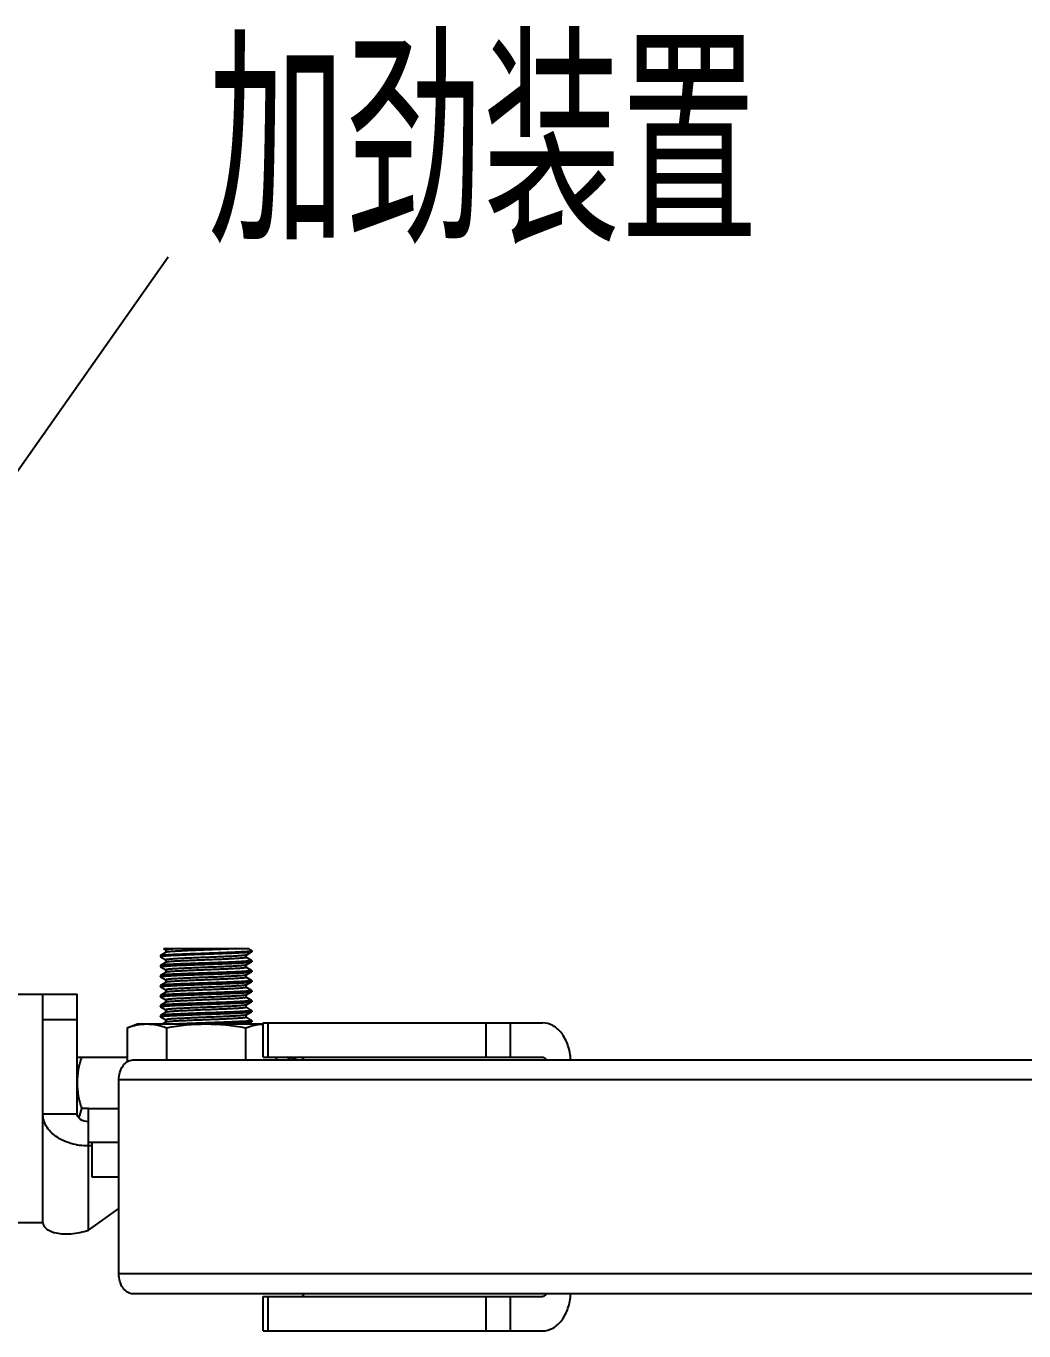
# Model space of a CAD drawing. Extents: x 1031190 to 1725648, y 733081 to 1571294.
# Drawn here: x 1165535 to 1167566, y 1251421 to 1254078 of the extents above; entities that cross this region are included whole.
import ezdxf

# ---------------------------------------------------------------- set-up
doc = ezdxf.new("R2010")
doc.units = 0
doc.header["$LTSCALE"] = 1000
doc.header["$MEASUREMENT"] = 0
doc.layers.add('W_DIM', color=4, linetype='Continuous')
doc.styles.get("Standard").update_dxf_attribs({"font": 'gbenor.shx', "bigfont": 'gbcbig.shx'})
doc.styles.add('wwp100', font='txt.shx', dxfattribs={"width": 0.7, "height": 400, "bigfont": 'hztxt.shx'})
doc.dimstyles.get("Standard").update_dxf_attribs({"dimtxt": 0.18, "dimasz": 0.18, "dimexe": 0.18, "dimexo": 0.0625, "dimgap": 0.09, "dimtad": 0, "dimtih": 1, "dimtoh": 1, "dimdec": 4, "dimzin": 0, "dimdsep": 46, "dimtxsty": 'Standard', "dimcen": 0.09, "dimadec": 0, "dimazin": 0, "dimtfac": 1, "dimtdec": 4, "dimtofl": 0, "dimtmove": 0, "dimatfit": 3, "dimfxl": 0, "dimtolj": 1, "dimtzin": 0, "dimarcsym": 0})

msp = doc.modelspace()

# ---------------------------------------------------------------- linework, layer by layer
at = {"linetype": 'Continuous'}
for p, q in [((1165814.3, 1252199.6), (1165819, 1252196.9)), ((1165814.3, 1252199.6), (1165987.3, 1252199.6)), ((1165819.1, 1252197), (1165819.1, 1252192)), ((1165993.7, 1252195.9), (1165987.3, 1252199.6)), ((1165993.9, 1252195.7), (1165993.7, 1252195.9)), ((1165993.9, 1252195.7), (1165993.9, 1252193.2)), ((1165808, 1252185.6), (1165808.2, 1252185.8)), ((1165808, 1252185.6), (1165808, 1252183)), ((1165808, 1252185.6), (1165808, 1252183)), ((1165808, 1252183.1), (1165808, 1252183)), ((1165808.2, 1252182.8), (1165808, 1252183)), ((1165819.1, 1252192), (1165808.2, 1252185.8)), ((1165808.2, 1252182.8), (1165819, 1252176.6)), ((1165819.1, 1252171.7), (1165808.2, 1252165.4)), ((1165819.3, 1252192.1), (1165819.1, 1252192)), ((1165819.1, 1252176.7), (1165819.1, 1252171.7)), ((1165819.3, 1252171.8), (1165819.1, 1252171.7)), ((1165819.6, 1252172), (1165819.3, 1252171.8)), ((1165982.7, 1252186.6), (1165982.8, 1252186.7)), ((1165982.8, 1252186.7), (1165993.7, 1252193)), ((1165982.8, 1252181.7), (1165982.8, 1252186.7)), ((1165982.8, 1252166.4), (1165993.7, 1252172.7)), ((1165993.7, 1252175.6), (1165982.9, 1252181.8)), ((1165993.9, 1252193.2), (1165993.7, 1252193)), ((1165993.7, 1252175.6), (1165993.9, 1252175.4)), ((1165993.7, 1252172.7), (1165993.9, 1252172.9)), ((1165993.9, 1252175.4), (1165993.9, 1252172.9)), ((1165993.9, 1252175.4), (1165993.9, 1252172.9)), ((1165808.2, 1252165.4), (1165808, 1252165.2)), ((1165808, 1252165.2), (1165808, 1252162.7)), ((1165808, 1252165.2), (1165808, 1252162.7)), ((1165808.2, 1252162.5), (1165808, 1252162.7)), ((1165808, 1252162.7), (1165808, 1252162.7)), ((1165808.2, 1252145.1), (1165808, 1252144.9)), ((1165808, 1252144.9), (1165808, 1252142.4)), ((1165808, 1252144.9), (1165808, 1252142.4)), ((1165808.2, 1252142.2), (1165808, 1252142.4)), ((1165808, 1252142.4), (1165808, 1252142.4)), ((1165808.2, 1252162.5), (1165819, 1252156.3)), ((1165819.1, 1252151.4), (1165808.2, 1252145.1)), ((1165808.2, 1252142.2), (1165819, 1252135.9)), ((1165819.1, 1252156.3), (1165819.1, 1252151.4)), ((1165819.3, 1252151.5), (1165819.1, 1252151.4)), ((1165982.7, 1252166.3), (1165982.8, 1252166.4)), ((1165982.7, 1252145.9), (1165982.8, 1252146.1)), ((1165982.8, 1252161.4), (1165982.8, 1252166.4)), ((1165982.8, 1252146.1), (1165993.7, 1252152.3)), ((1165982.8, 1252141.1), (1165982.8, 1252146.1)), ((1165993.7, 1252155.3), (1165982.9, 1252161.5)), ((1165993.7, 1252134.9), (1165982.9, 1252141.2)), ((1165993.7, 1252155.3), (1165993.9, 1252155.1)), ((1165993.7, 1252152.3), (1165993.9, 1252152.5)), ((1165993.9, 1252155.1), (1165993.9, 1252152.5)), ((1165993.9, 1252155.1), (1165993.9, 1252152.5)), ((1165808.2, 1252124.8), (1165808, 1252124.6)), ((1165808, 1252124.6), (1165808, 1252122)), ((1165808, 1252124.6), (1165808, 1252122)), ((1165808, 1252122), (1165808, 1252122.1)), ((1165808.2, 1252121.9), (1165808, 1252122)), ((1165819.1, 1252131), (1165808.2, 1252124.8)), ((1165808.2, 1252121.9), (1165819, 1252115.6)), ((1165819.1, 1252136), (1165819.1, 1252131)), ((1165819.3, 1252131.1), (1165819.1, 1252131)), ((1165819.1, 1252115.7), (1165819.1, 1252110.7)), ((1165982.7, 1252125.6), (1165982.8, 1252125.7)), ((1165982.8, 1252125.7), (1165993.7, 1252132)), ((1165982.8, 1252120.8), (1165982.8, 1252125.7)), ((1165993.7, 1252114.6), (1165982.9, 1252120.8)), ((1165993.7, 1252134.9), (1165993.9, 1252134.7)), ((1165993.7, 1252132), (1165993.9, 1252132.2)), ((1165993.7, 1252114.6), (1165993.9, 1252114.4)), ((1165993.9, 1252134.7), (1165993.9, 1252132.2)), ((1165993.9, 1252134.7), (1165993.9, 1252132.2)), ((1164987.7, 1252106.7), (1165638.2, 1252106.7)), ((1165568.5, 1251642), (1165568.5, 1252106.7)), ((1165638.2, 1251863.6), (1165638.2, 1252106.7)), ((1165808.2, 1252104.5), (1165808, 1252104.3)), ((1165808, 1252104.3), (1165808, 1252101.7)), ((1165808, 1252104.3), (1165808, 1252101.7)), ((1165808, 1252101.7), (1165808, 1252101.8)), ((1165808.2, 1252101.5), (1165808, 1252101.7)), ((1165819.1, 1252110.7), (1165808.2, 1252104.5)), ((1165808.2, 1252101.5), (1165819, 1252095.3)), ((1165819.1, 1252090.4), (1165808.2, 1252084.1)), ((1165819.3, 1252110.8), (1165819.1, 1252110.7)), ((1165819.1, 1252095.4), (1165819.1, 1252090.4)), ((1165819.3, 1252090.5), (1165819.1, 1252090.4)), ((1165982.7, 1252105.3), (1165982.8, 1252105.4)), ((1165982.8, 1252105.4), (1165993.7, 1252111.7)), ((1165982.8, 1252100.4), (1165982.8, 1252105.4)), ((1165982.8, 1252085.1), (1165993.7, 1252091.4)), ((1165993.7, 1252094.3), (1165982.9, 1252100.5)), ((1165993.7, 1252111.7), (1165993.9, 1252111.9)), ((1165993.7, 1252094.3), (1165993.9, 1252094.1)), ((1165993.7, 1252091.4), (1165993.9, 1252091.6)), ((1165993.9, 1252114.4), (1165993.9, 1252111.9)), ((1165993.9, 1252114.4), (1165993.9, 1252111.9)), ((1165993.9, 1252094.1), (1165993.9, 1252091.6)), ((1165993.9, 1252094.1), (1165993.9, 1252091.6)), ((1165808.2, 1252084.1), (1165808, 1252083.9)), ((1165808, 1252083.9), (1165808, 1252081.4)), ((1165808, 1252083.9), (1165808, 1252081.4)), ((1165808.2, 1252081.2), (1165808, 1252081.4)), ((1165808, 1252081.4), (1165808, 1252081.4)), ((1165808.2, 1252063.8), (1165808, 1252063.6)), ((1165808, 1252063.6), (1165808, 1252061.1)), ((1165808, 1252063.6), (1165808, 1252061.1)), ((1165808.2, 1252081.2), (1165819, 1252074.9)), ((1165819.1, 1252070.1), (1165808.2, 1252063.8)), ((1165819.1, 1252075), (1165819.1, 1252070.1)), ((1165819.3, 1252070.2), (1165819.1, 1252070.1)), ((1165819.5, 1252070.3), (1165819.3, 1252070.2)), ((1165982.7, 1252085), (1165982.3, 1252084.8)), ((1165982.7, 1252085), (1165982.8, 1252085.1)), ((1165982.7, 1252064.6), (1165982.8, 1252064.7)), ((1165982.8, 1252080.1), (1165982.8, 1252085.1)), ((1165982.8, 1252064.7), (1165993.7, 1252071)), ((1165982.8, 1252059.8), (1165982.8, 1252064.7)), ((1165993.7, 1252074), (1165982.9, 1252080.2)), ((1165993.7, 1252074), (1165993.9, 1252073.8)), ((1165993.7, 1252071), (1165993.9, 1252071.2)), ((1165993.9, 1252073.8), (1165993.9, 1252071.2)), ((1165993.9, 1252073.8), (1165993.9, 1252071.2)), ((1165568.5, 1252055.6), (1165638.2, 1252055.6)), ((1165740, 1252038.4), (1165761.6, 1252046.3)), ((1165740, 1252038.4), (1165740, 1251969.3)), ((1165761.6, 1252046.3), (1166017.1, 1252046.3)), ((1165808.2, 1252060.9), (1165808, 1252061.1)), ((1165808, 1252061.1), (1165808, 1252061.1)), ((1165808.2, 1252060.9), (1165819, 1252054.6)), ((1165819.1, 1252049.7), (1165813.1, 1252046.3)), ((1165819.1, 1252054.7), (1165819.1, 1252049.7)), ((1165819.3, 1252049.8), (1165819.1, 1252049.7)), ((1165820.5, 1252038.4), (1165820.5, 1251973.1)), ((1165981.4, 1252038.4), (1165981.4, 1251973.1)), ((1165993.7, 1252053.6), (1165982.9, 1252059.9)), ((1165986.1, 1252046.3), (1165993.7, 1252050.7)), ((1165993.7, 1252053.6), (1165993.9, 1252053.4)), ((1165993.7, 1252050.7), (1165993.9, 1252050.9)), ((1165993.9, 1252053.4), (1165993.9, 1252050.9)), ((1165993.9, 1252053.4), (1165993.9, 1252050.9)), ((1166017.1, 1251978.9), (1166017.1, 1252048.6)), ((1166017.1, 1252048.6), (1166585.8, 1252048.6)), ((1166027.3, 1251978.9), (1166027.3, 1252048.6)), ((1166470.8, 1252048.6), (1166470.8, 1251978.9)), ((1166520.1, 1252048.6), (1166520.1, 1251978.9)), ((1165638.2, 1251978.9), (1165740, 1251978.9)), ((1165752.1, 1251973.1), (1169561.8, 1251973.1)), ((1166017.1, 1251978.9), (1166585.8, 1251978.9)), ((1166046.1, 1251978.9), (1166042, 1251973.1)), ((1166072.1, 1251978.9), (1166072.5, 1251978.4)), ((1165723.4, 1251537.5), (1165723.4, 1251932.5)), ((1169253.8, 1251932.5), (1165723.4, 1251932.5)), ((1165568.5, 1251863.6), (1165638.2, 1251863.6)), ((1165661.5, 1251874.4), (1165647.6, 1251874.4)), ((1165661.5, 1251626.8), (1165661.5, 1251874.4)), ((1165661.5, 1251874.4), (1165723.4, 1251874.4)), ((1165723.4, 1251804.7), (1165661.5, 1251804.7)), ((1165668.6, 1251797.9), (1165661.5, 1251797.9)), ((1165668.6, 1251804.7), (1165668.6, 1251735)), ((1165668.6, 1251735), (1165723.4, 1251735)), ((1165661.5, 1251626.8), (1165723.4, 1251670.6)), ((1163930.7, 1251642), (1165568.5, 1251642)), ((1169253.8, 1251537.5), (1165723.4, 1251537.5)), ((1169561.8, 1251496.9), (1165752.1, 1251496.9)), ((1166017.1, 1251421.4), (1166017.1, 1251491.1)), ((1166017.1, 1251491.1), (1166585.8, 1251491.1)), ((1166027.3, 1251421.4), (1166027.3, 1251491.1)), ((1166470.8, 1251491.1), (1166470.8, 1251421.4)), ((1166520.1, 1251491.1), (1166520.1, 1251421.4)), ((1166017.1, 1251421.4), (1166585.8, 1251421.4))]:
    msp.add_line(p, q, dxfattribs=at)
msp.add_lwpolyline([(1166085.3, 1251973.1), (1166076.2, 1251976.6), (1166071.3, 1251978.9)], dxfattribs=at)
msp.add_arc((1166076.7, 1251987.8), 24, 330.2296, 332.1247, dxfattribs=at)
for points, knots in [([(1165808.2, 1252185.8), (1165808.5, 1252185.9), (1165809.4, 1252186.1), (1165811.3, 1252186.4), (1165813.9, 1252186.7), (1165819, 1252187.2), (1165827.2, 1252187.7), (1165839.1, 1252188.3), (1165853.2, 1252188.9), (1165869.1, 1252189.5), (1165886.1, 1252190.1), (1165903.7, 1252190.7), (1165921.2, 1252191.4), (1165938, 1252192), (1165953.4, 1252192.6), (1165966.8, 1252193.2), (1165976.6, 1252193.7), (1165983.1, 1252194.1), (1165986.8, 1252194.5), (1165989.7, 1252194.7), (1165992, 1252195), (1165993.1, 1252195.3), (1165993.9, 1252195.6), (1165993.9, 1252195.7)], [0, 0, 0, 0, 0.005474, 0.015397, 0.029751, 0.04843, 0.098054, 0.162473, 0.239322, 0.325768, 0.418622, 0.514456, 0.609731, 0.70093, 0.784687, 0.857913, 0.91791, 0.942239, 0.962481, 0.978455, 0.990031, 0.997145, 1, 1, 1, 1]), ([(1165844.8, 1252199.6), (1165841.2, 1252199.4), (1165836, 1252199.1), (1165829.7, 1252198.7), (1165826, 1252198.3), (1165823.1, 1252198), (1165821, 1252197.7), (1165819.8, 1252197.5), (1165819.1, 1252197.2), (1165819.1, 1252197)], [0, 0, 0, 0, 0.42036, 0.591474, 0.734119, 0.846922, 0.928807, 0.97931, 1, 1, 1, 1]), ([(1165960.5, 1252199.6), (1165954.4, 1252199.3), (1165940.9, 1252198.6), (1165919.5, 1252197.7), (1165896.7, 1252196.8), (1165874.1, 1252195.9), (1165856.4, 1252195.2), (1165843.9, 1252194.5), (1165836.1, 1252194.1), (1165829.7, 1252193.6), (1165824.8, 1252193.2), (1165821.5, 1252192.7), (1165819.8, 1252192.4), (1165819.3, 1252192.1)], [0, 0, 0, 0, 0.131034, 0.286202, 0.452618, 0.616437, 0.764037, 0.82784, 0.883154, 0.928833, 0.963939, 0.987775, 1, 1, 1, 1]), ([(1165993.7, 1252193), (1165993.4, 1252192.8), (1165992.5, 1252192.6), (1165990.7, 1252192.3), (1165988, 1252192), (1165983, 1252191.6), (1165974.8, 1252191.1), (1165963, 1252190.5), (1165949, 1252189.9), (1165933.2, 1252189.3), (1165916.2, 1252188.6), (1165898.6, 1252188), (1165881.2, 1252187.4), (1165864.4, 1252186.8), (1165849, 1252186.2), (1165835.5, 1252185.6), (1165825.7, 1252185.1), (1165819.2, 1252184.6), (1165815.4, 1252184.3), (1165812.4, 1252184), (1165810.1, 1252183.8), (1165808.9, 1252183.5), (1165808.1, 1252183.3), (1165808, 1252183.1)], [0, 0, 0, 0, 0.005436, 0.015295, 0.02956, 0.048124, 0.097458, 0.161522, 0.237979, 0.324028, 0.416511, 0.512037, 0.607098, 0.698208, 0.782022, 0.855468, 0.915857, 0.940446, 0.960989, 0.977304, 0.989257, 0.996774, 1, 1, 1, 1]), ([(1165808, 1252162.7), (1165808.1, 1252162.9), (1165808.9, 1252163.1), (1165810.1, 1252163.4), (1165812.4, 1252163.7), (1165815.4, 1252164), (1165819.2, 1252164.3), (1165825.7, 1252164.8), (1165835.5, 1252165.3), (1165849, 1252165.9), (1165864.4, 1252166.5), (1165881.2, 1252167.1), (1165898.6, 1252167.7), (1165916.2, 1252168.3), (1165933.2, 1252168.9), (1165949, 1252169.5), (1165963, 1252170.1), (1165974.8, 1252170.7), (1165983, 1252171.3), (1165988, 1252171.7), (1165990.7, 1252172), (1165992.5, 1252172.3), (1165993.4, 1252172.5), (1165993.7, 1252172.7)], [0, 0, 0, 0, 0.003225, 0.010741, 0.022692, 0.039006, 0.059547, 0.084135, 0.144521, 0.217966, 0.301777, 0.392884, 0.487948, 0.583476, 0.67596, 0.762008, 0.838468, 0.902535, 0.95187, 0.970436, 0.984702, 0.994562, 1, 1, 1, 1]), ([(1165993.9, 1252175.4), (1165993.9, 1252175.2), (1165993.1, 1252175), (1165992, 1252174.7), (1165989.7, 1252174.4), (1165986.8, 1252174.1), (1165983.1, 1252173.8), (1165976.6, 1252173.4), (1165966.8, 1252172.9), (1165953.4, 1252172.2), (1165938, 1252171.6), (1165921.2, 1252171), (1165903.7, 1252170.4), (1165886.1, 1252169.8), (1165869.1, 1252169.2), (1165853.2, 1252168.6), (1165839.1, 1252168), (1165827.2, 1252167.4), (1165819, 1252166.9), (1165813.9, 1252166.4), (1165811.3, 1252166.1), (1165809.4, 1252165.8), (1165808.5, 1252165.6), (1165808.2, 1252165.4)], [0, 0, 0, 0, 0.002855, 0.009969, 0.021546, 0.03752, 0.057763, 0.082092, 0.142088, 0.215313, 0.299069, 0.390267, 0.485541, 0.581373, 0.674225, 0.760673, 0.837524, 0.901944, 0.951568, 0.970248, 0.984602, 0.994526, 1, 1, 1, 1]), ([(1165982.7, 1252186.6), (1165982.4, 1252186.4), (1165981.5, 1252186.2), (1165978.8, 1252185.7), (1165973.7, 1252185.3), (1165965.6, 1252184.7), (1165955.1, 1252184.1), (1165942.7, 1252183.5), (1165928.7, 1252182.9), (1165913.7, 1252182.2), (1165898.2, 1252181.6), (1165882.8, 1252181), (1165868.1, 1252180.4), (1165854.6, 1252179.8), (1165842.8, 1252179.2), (1165834.2, 1252178.7), (1165828.5, 1252178.2), (1165825.3, 1252177.9), (1165822.7, 1252177.6), (1165820.8, 1252177.3), (1165819.7, 1252177.1), (1165819.1, 1252176.8), (1165819.1, 1252176.7)], [0, 0, 0, 0, 0.005874, 0.016149, 0.049759, 0.099805, 0.164491, 0.241456, 0.327881, 0.420594, 0.516191, 0.611162, 0.702019, 0.785427, 0.858327, 0.918049, 0.942269, 0.962424, 0.97834, 0.989887, 0.997022, 1, 1, 1, 1]), ([(1165982.8, 1252181.7), (1165982.8, 1252181.6), (1165982.2, 1252181.3), (1165981.2, 1252181.1), (1165979.3, 1252180.8), (1165976.8, 1252180.5), (1165973.7, 1252180.2), (1165968.1, 1252179.8), (1165959.8, 1252179.2), (1165948.3, 1252178.6), (1165935.2, 1252178), (1165920.8, 1252177.4), (1165905.7, 1252176.8), (1165890.4, 1252176.2), (1165875.5, 1252175.6), (1165861.5, 1252175), (1165848.9, 1252174.5), (1165838.2, 1252173.9), (1165829.7, 1252173.3), (1165823.8, 1252172.7), (1165820.7, 1252172.3), (1165819.6, 1252172)], [0, 0, 0, 0, 0.002911, 0.009849, 0.021073, 0.036545, 0.056142, 0.079704, 0.137856, 0.208956, 0.290481, 0.379534, 0.472947, 0.567398, 0.659524, 0.746048, 0.823893, 0.890294, 0.942901, 0.979872, 1, 1, 1, 1]), ([(1165808, 1252142.4), (1165808.1, 1252142.6), (1165808.9, 1252142.8), (1165810.1, 1252143.1), (1165812.4, 1252143.4), (1165815.4, 1252143.7), (1165819.2, 1252144), (1165825.7, 1252144.4), (1165835.5, 1252145), (1165849, 1252145.6), (1165864.4, 1252146.2), (1165881.2, 1252146.8), (1165898.6, 1252147.4), (1165916.2, 1252148), (1165933.2, 1252148.6), (1165949, 1252149.2), (1165963, 1252149.8), (1165974.8, 1252150.4), (1165983, 1252150.9), (1165988, 1252151.4), (1165990.7, 1252151.7), (1165992.5, 1252152), (1165993.4, 1252152.2), (1165993.7, 1252152.3)], [0, 0, 0, 0, 0.003225, 0.010742, 0.022694, 0.039008, 0.059551, 0.084139, 0.144526, 0.217973, 0.301788, 0.392894, 0.487953, 0.583479, 0.675961, 0.762009, 0.838466, 0.902531, 0.951868, 0.970435, 0.984701, 0.994562, 1, 1, 1, 1]), ([(1165993.9, 1252155.1), (1165993.9, 1252154.9), (1165993.1, 1252154.6), (1165992, 1252154.4), (1165989.7, 1252154.1), (1165986.8, 1252153.8), (1165983.1, 1252153.5), (1165976.6, 1252153.1), (1165966.8, 1252152.5), (1165953.4, 1252151.9), (1165938, 1252151.3), (1165921.2, 1252150.7), (1165903.7, 1252150.1), (1165886.1, 1252149.5), (1165869.1, 1252148.9), (1165853.2, 1252148.3), (1165839.1, 1252147.7), (1165827.2, 1252147.1), (1165819, 1252146.5), (1165813.9, 1252146.1), (1165811.3, 1252145.8), (1165809.4, 1252145.5), (1165808.5, 1252145.3), (1165808.2, 1252145.1)], [0, 0, 0, 0, 0.002855, 0.009968, 0.021544, 0.037518, 0.05776, 0.082088, 0.142084, 0.21531, 0.299066, 0.390263, 0.485541, 0.581378, 0.674232, 0.760678, 0.837529, 0.901949, 0.951571, 0.970249, 0.984603, 0.994526, 1, 1, 1, 1]), ([(1165982.7, 1252166.3), (1165982.4, 1252166.1), (1165981.5, 1252165.9), (1165978.8, 1252165.4), (1165973.7, 1252164.9), (1165965.6, 1252164.3), (1165955.1, 1252163.7), (1165942.7, 1252163.1), (1165928.7, 1252162.5), (1165913.7, 1252161.9), (1165898.2, 1252161.3), (1165882.8, 1252160.7), (1165868.1, 1252160.1), (1165854.6, 1252159.5), (1165842.8, 1252158.9), (1165834.2, 1252158.4), (1165828.5, 1252157.9), (1165825.3, 1252157.6), (1165822.7, 1252157.3), (1165820.8, 1252157), (1165819.7, 1252156.8), (1165819.1, 1252156.5), (1165819.1, 1252156.3)], [0, 0, 0, 0, 0.005874, 0.016149, 0.049759, 0.099805, 0.164491, 0.241457, 0.327881, 0.420594, 0.516191, 0.611162, 0.702019, 0.785427, 0.858326, 0.918049, 0.942267, 0.962424, 0.978338, 0.989888, 0.99702, 1, 1, 1, 1]), ([(1165982.1, 1252145.7), (1165981, 1252145.4), (1165977.7, 1252145), (1165971.6, 1252144.4), (1165962.9, 1252143.8), (1165952.1, 1252143.3), (1165939.5, 1252142.7), (1165920.4, 1252141.8), (1165900.5, 1252141.1), (1165880.5, 1252140.3), (1165866.2, 1252139.7), (1165853.2, 1252139.1), (1165841.8, 1252138.5), (1165833.6, 1252138), (1165828.1, 1252137.6), (1165825, 1252137.3), (1165822.5, 1252137), (1165820.7, 1252136.7), (1165819.7, 1252136.4), (1165819.1, 1252136.2), (1165819.1, 1252136)], [0, 0, 0, 0, 0.02164, 0.059864, 0.113419, 0.180452, 0.258616, 0.345169, 0.53109, 0.623921, 0.712302, 0.793127, 0.863558, 0.921128, 0.944446, 0.963837, 0.979144, 0.990248, 0.997114, 1, 1, 1, 1]), ([(1165982.8, 1252161.4), (1165982.8, 1252161.3), (1165982.2, 1252161), (1165981.2, 1252160.7), (1165979.2, 1252160.4), (1165976.7, 1252160.1), (1165973.4, 1252159.8), (1165967.7, 1252159.4), (1165959.1, 1252158.9), (1165947.3, 1252158.3), (1165933.8, 1252157.7), (1165919.1, 1252157.1), (1165903.7, 1252156.4), (1165888.2, 1252155.8), (1165873.2, 1252155.2), (1165859.2, 1252154.6), (1165846.8, 1252154), (1165836.3, 1252153.4), (1165828.2, 1252152.8), (1165823.1, 1252152.3), (1165820.4, 1252151.9), (1165819.5, 1252151.6), (1165819.3, 1252151.5)], [0, 0, 0, 0, 0.002979, 0.01011, 0.021658, 0.037569, 0.057721, 0.081935, 0.141646, 0.214533, 0.297928, 0.388772, 0.483732, 0.579321, 0.672029, 0.758455, 0.835426, 0.900125, 0.95019, 0.983823, 0.994112, 1, 1, 1, 1]), ([(1165808, 1252122.1), (1165808.1, 1252122.3), (1165808.9, 1252122.5), (1165810.1, 1252122.8), (1165812.4, 1252123.1), (1165815.4, 1252123.4), (1165819.2, 1252123.7), (1165825.7, 1252124.1), (1165835.5, 1252124.6), (1165849, 1252125.2), (1165864.4, 1252125.8), (1165881.2, 1252126.4), (1165898.6, 1252127.1), (1165916.2, 1252127.7), (1165933.2, 1252128.3), (1165949, 1252128.9), (1165963, 1252129.5), (1165974.8, 1252130.1), (1165983, 1252130.6), (1165988, 1252131), (1165990.7, 1252131.3), (1165992.5, 1252131.6), (1165993.4, 1252131.8), (1165993.7, 1252132)], [0, 0, 0, 0, 0.003225, 0.010742, 0.022693, 0.039008, 0.059551, 0.084139, 0.144525, 0.217968, 0.30178, 0.392886, 0.487947, 0.583471, 0.675953, 0.762004, 0.838465, 0.902532, 0.951868, 0.970435, 0.984701, 0.994562, 1, 1, 1, 1]), ([(1165993.9, 1252134.7), (1165993.9, 1252134.6), (1165993.1, 1252134.3), (1165992, 1252134.1), (1165989.7, 1252133.8), (1165986.8, 1252133.5), (1165983.1, 1252133.2), (1165976.6, 1252132.7), (1165966.8, 1252132.2), (1165953.4, 1252131.6), (1165938, 1252131), (1165921.2, 1252130.4), (1165903.7, 1252129.8), (1165886.1, 1252129.2), (1165869.1, 1252128.5), (1165853.2, 1252127.9), (1165839.1, 1252127.3), (1165827.2, 1252126.7), (1165819, 1252126.2), (1165813.9, 1252125.8), (1165811.3, 1252125.5), (1165809.4, 1252125.2), (1165808.5, 1252124.9), (1165808.2, 1252124.8)], [0, 0, 0, 0, 0.002855, 0.009969, 0.021546, 0.03752, 0.057763, 0.082092, 0.142089, 0.215318, 0.299077, 0.390275, 0.485549, 0.581383, 0.674236, 0.760681, 0.837528, 0.901946, 0.95157, 0.970249, 0.984603, 0.994526, 1, 1, 1, 1]), ([(1165982.7, 1252125.6), (1165982.4, 1252125.5), (1165981.5, 1252125.2), (1165978.8, 1252124.8), (1165973.7, 1252124.3), (1165965.6, 1252123.7), (1165955.1, 1252123.1), (1165942.7, 1252122.5), (1165928.7, 1252121.9), (1165913.7, 1252121.3), (1165898.2, 1252120.7), (1165882.8, 1252120), (1165868.1, 1252119.4), (1165854.6, 1252118.8), (1165842.8, 1252118.2), (1165834.2, 1252117.7), (1165828.5, 1252117.3), (1165825.3, 1252117), (1165822.7, 1252116.7), (1165820.8, 1252116.4), (1165819.7, 1252116.1), (1165819.1, 1252115.8), (1165819.1, 1252115.7)], [0, 0, 0, 0, 0.005876, 0.016149, 0.049758, 0.099805, 0.164491, 0.241457, 0.327882, 0.420595, 0.516192, 0.611162, 0.702019, 0.785427, 0.858326, 0.918048, 0.942268, 0.962423, 0.978339, 0.989887, 0.997021, 1, 1, 1, 1]), ([(1165982.8, 1252141.1), (1165982.8, 1252140.9), (1165982.2, 1252140.7), (1165981.2, 1252140.4), (1165979.2, 1252140.1), (1165976.7, 1252139.8), (1165973.4, 1252139.5), (1165967.7, 1252139.1), (1165959.1, 1252138.5), (1165947.3, 1252137.9), (1165933.8, 1252137.3), (1165919.1, 1252136.7), (1165903.7, 1252136.1), (1165888.2, 1252135.5), (1165873.2, 1252134.9), (1165859.2, 1252134.3), (1165846.8, 1252133.7), (1165836.3, 1252133.1), (1165828.2, 1252132.5), (1165823.1, 1252132), (1165820.4, 1252131.5), (1165819.5, 1252131.3), (1165819.3, 1252131.1)], [0, 0, 0, 0, 0.002978, 0.010111, 0.021657, 0.037569, 0.05772, 0.081936, 0.141647, 0.214533, 0.297928, 0.388772, 0.483731, 0.57932, 0.672029, 0.758455, 0.835427, 0.900125, 0.95019, 0.983823, 0.99411, 1, 1, 1, 1]), ([(1165982.8, 1252120.8), (1165982.8, 1252120.6), (1165982.2, 1252120.3), (1165981.2, 1252120.1), (1165979.2, 1252119.8), (1165976.7, 1252119.5), (1165973.4, 1252119.2), (1165967.7, 1252118.7), (1165959.1, 1252118.2), (1165947.3, 1252117.6), (1165933.8, 1252117), (1165919.1, 1252116.4), (1165903.7, 1252115.8), (1165888.2, 1252115.2), (1165873.2, 1252114.6), (1165859.2, 1252114), (1165846.8, 1252113.4), (1165836.3, 1252112.8), (1165828.2, 1252112.2), (1165823.1, 1252111.7), (1165820.4, 1252111.2), (1165819.5, 1252111), (1165819.3, 1252110.8)], [0, 0, 0, 0, 0.002978, 0.010111, 0.021656, 0.037569, 0.05772, 0.081935, 0.141646, 0.214533, 0.297927, 0.388772, 0.483731, 0.579321, 0.67203, 0.758455, 0.835427, 0.900125, 0.95019, 0.983823, 0.994112, 1, 1, 1, 1]), ([(1165808, 1252101.8), (1165808.1, 1252101.9), (1165808.9, 1252102.2), (1165810.1, 1252102.4), (1165812.4, 1252102.7), (1165815.4, 1252103), (1165819.2, 1252103.3), (1165825.7, 1252103.8), (1165835.5, 1252104.3), (1165849, 1252104.9), (1165864.4, 1252105.5), (1165881.2, 1252106.1), (1165898.6, 1252106.7), (1165916.2, 1252107.3), (1165933.2, 1252107.9), (1165949, 1252108.5), (1165963, 1252109.2), (1165974.8, 1252109.8), (1165983, 1252110.3), (1165988, 1252110.7), (1165990.7, 1252111), (1165992.5, 1252111.3), (1165993.4, 1252111.5), (1165993.7, 1252111.7)], [0, 0, 0, 0, 0.003225, 0.010741, 0.022692, 0.039006, 0.059547, 0.084135, 0.144521, 0.217967, 0.30178, 0.392887, 0.48795, 0.583479, 0.675962, 0.76201, 0.838468, 0.902535, 0.95187, 0.970436, 0.984702, 0.994562, 1, 1, 1, 1]), ([(1165808, 1252081.4), (1165808.1, 1252081.6), (1165808.9, 1252081.8), (1165810.1, 1252082.1), (1165812.4, 1252082.4), (1165815.4, 1252082.7), (1165819.2, 1252083), (1165825.7, 1252083.4), (1165835.5, 1252084), (1165849, 1252084.6), (1165864.4, 1252085.2), (1165881.2, 1252085.8), (1165898.6, 1252086.4), (1165916.2, 1252087), (1165933.2, 1252087.6), (1165949, 1252088.2), (1165963, 1252088.8), (1165974.8, 1252089.4), (1165983, 1252089.9), (1165988, 1252090.4), (1165990.7, 1252090.7), (1165992.5, 1252091), (1165993.4, 1252091.2), (1165993.7, 1252091.4)], [0, 0, 0, 0, 0.003225, 0.010742, 0.022694, 0.039009, 0.059552, 0.08414, 0.144527, 0.217974, 0.301788, 0.392895, 0.487953, 0.583477, 0.675959, 0.762007, 0.838465, 0.902531, 0.951868, 0.970435, 0.984701, 0.994562, 1, 1, 1, 1]), ([(1165993.9, 1252114.4), (1165993.9, 1252114.2), (1165993.1, 1252114), (1165992, 1252113.7), (1165989.7, 1252113.4), (1165986.8, 1252113.1), (1165983.1, 1252112.8), (1165976.6, 1252112.4), (1165966.8, 1252111.9), (1165953.4, 1252111.3), (1165938, 1252110.7), (1165921.2, 1252110), (1165903.7, 1252109.4), (1165886.1, 1252108.8), (1165869.1, 1252108.2), (1165853.2, 1252107.6), (1165839.1, 1252107), (1165827.2, 1252106.4), (1165819, 1252105.9), (1165813.9, 1252105.4), (1165811.3, 1252105.1), (1165809.4, 1252104.8), (1165808.5, 1252104.6), (1165808.2, 1252104.5)], [0, 0, 0, 0, 0.002855, 0.009968, 0.021545, 0.037519, 0.057762, 0.08209, 0.142086, 0.21531, 0.299066, 0.390263, 0.485539, 0.581372, 0.674224, 0.760672, 0.837524, 0.901944, 0.951568, 0.970248, 0.984602, 0.994526, 1, 1, 1, 1]), ([(1165993.9, 1252094.1), (1165993.9, 1252093.9), (1165993.1, 1252093.7), (1165992, 1252093.4), (1165989.7, 1252093.1), (1165986.8, 1252092.8), (1165983.1, 1252092.5), (1165976.6, 1252092.1), (1165966.8, 1252091.5), (1165953.4, 1252090.9), (1165938, 1252090.3), (1165921.2, 1252089.7), (1165903.7, 1252089.1), (1165886.1, 1252088.5), (1165869.1, 1252087.9), (1165853.2, 1252087.3), (1165839.1, 1252086.7), (1165827.2, 1252086.1), (1165819, 1252085.5), (1165813.9, 1252085.1), (1165811.3, 1252084.8), (1165809.4, 1252084.5), (1165808.5, 1252084.3), (1165808.2, 1252084.1)], [0, 0, 0, 0, 0.002855, 0.009969, 0.021545, 0.037519, 0.05776, 0.082088, 0.142085, 0.215312, 0.29907, 0.390268, 0.485546, 0.581383, 0.674236, 0.760681, 0.83753, 0.901949, 0.951572, 0.970249, 0.984603, 0.994526, 1, 1, 1, 1]), ([(1165982.7, 1252105.3), (1165982.4, 1252105.1), (1165981.5, 1252104.9), (1165978.8, 1252104.4), (1165973.7, 1252103.9), (1165965.6, 1252103.3), (1165955.1, 1252102.8), (1165942.7, 1252102.2), (1165928.7, 1252101.5), (1165913.7, 1252100.9), (1165898.2, 1252100.3), (1165882.8, 1252099.7), (1165868.1, 1252099.1), (1165854.6, 1252098.5), (1165842.8, 1252097.9), (1165834.2, 1252097.4), (1165828.5, 1252096.9), (1165825.3, 1252096.6), (1165822.7, 1252096.3), (1165820.8, 1252096), (1165819.7, 1252095.8), (1165819.1, 1252095.5), (1165819.1, 1252095.4)], [0, 0, 0, 0, 0.005874, 0.016149, 0.049758, 0.099805, 0.164491, 0.241456, 0.327881, 0.420594, 0.516191, 0.611162, 0.702019, 0.785427, 0.858327, 0.918049, 0.942268, 0.962424, 0.978338, 0.989888, 0.997021, 1, 1, 1, 1]), ([(1165982.8, 1252100.4), (1165982.8, 1252100.3), (1165982.2, 1252100), (1165981.2, 1252099.8), (1165979.2, 1252099.4), (1165976.7, 1252099.2), (1165973.4, 1252098.8), (1165967.7, 1252098.4), (1165959.1, 1252097.9), (1165947.3, 1252097.3), (1165933.8, 1252096.7), (1165919.1, 1252096.1), (1165903.7, 1252095.5), (1165888.2, 1252094.8), (1165873.2, 1252094.2), (1165859.2, 1252093.6), (1165846.8, 1252093), (1165836.3, 1252092.4), (1165828.2, 1252091.8), (1165823.1, 1252091.3), (1165820.4, 1252090.9), (1165819.5, 1252090.7), (1165819.3, 1252090.5)], [0, 0, 0, 0, 0.002979, 0.01011, 0.021658, 0.037569, 0.057721, 0.081935, 0.141647, 0.214533, 0.297928, 0.388772, 0.483732, 0.57932, 0.672029, 0.758455, 0.835426, 0.900125, 0.950189, 0.983823, 0.994111, 1, 1, 1, 1]), ([(1165808, 1252061.1), (1165808.1, 1252061.3), (1165808.9, 1252061.5), (1165810.1, 1252061.8), (1165812.4, 1252062.1), (1165815.4, 1252062.4), (1165819.2, 1252062.7), (1165825.7, 1252063.1), (1165835.5, 1252063.6), (1165849, 1252064.2), (1165864.4, 1252064.8), (1165881.2, 1252065.5), (1165898.6, 1252066.1), (1165916.2, 1252066.7), (1165933.2, 1252067.3), (1165949, 1252067.9), (1165963, 1252068.5), (1165974.8, 1252069.1), (1165983, 1252069.6), (1165988, 1252070.1), (1165990.7, 1252070.4), (1165992.5, 1252070.7), (1165993.4, 1252070.9), (1165993.7, 1252071)], [0, 0, 0, 0, 0.003224, 0.010741, 0.022692, 0.039006, 0.059548, 0.084136, 0.144522, 0.217964, 0.301775, 0.392882, 0.487945, 0.583471, 0.675954, 0.762005, 0.838466, 0.902533, 0.951869, 0.970435, 0.984701, 0.994562, 1, 1, 1, 1]), ([(1165993.9, 1252073.8), (1165993.9, 1252073.6), (1165993.1, 1252073.3), (1165992, 1252073.1), (1165989.7, 1252072.8), (1165986.8, 1252072.5), (1165983.1, 1252072.2), (1165976.6, 1252071.7), (1165966.8, 1252071.2), (1165953.4, 1252070.6), (1165938, 1252070), (1165921.2, 1252069.4), (1165903.7, 1252068.8), (1165886.1, 1252068.2), (1165869.1, 1252067.6), (1165853.2, 1252066.9), (1165839.1, 1252066.3), (1165827.2, 1252065.7), (1165819, 1252065.2), (1165813.9, 1252064.8), (1165811.3, 1252064.5), (1165809.4, 1252064.2), (1165808.5, 1252064), (1165808.2, 1252063.8)], [0, 0, 0, 0, 0.002855, 0.009969, 0.021546, 0.037521, 0.057764, 0.082093, 0.14209, 0.215317, 0.299076, 0.390274, 0.485548, 0.581381, 0.674233, 0.760678, 0.837526, 0.901945, 0.951569, 0.970248, 0.984602, 0.994526, 1, 1, 1, 1]), ([(1165982.3, 1252084.8), (1165981.3, 1252084.5), (1165978.2, 1252084.1), (1165972.3, 1252083.5), (1165963.8, 1252082.9), (1165953.1, 1252082.3), (1165940.5, 1252081.7), (1165926.5, 1252081.1), (1165911.6, 1252080.5), (1165896.3, 1252079.9), (1165881.2, 1252079.3), (1165866.8, 1252078.7), (1165853.6, 1252078.1), (1165842.1, 1252077.5), (1165833.8, 1252077), (1165828.3, 1252076.6), (1165825.1, 1252076.3), (1165822.6, 1252076), (1165820.7, 1252075.7), (1165819.7, 1252075.5), (1165819.1, 1252075.2), (1165819.1, 1252075)], [0, 0, 0, 0, 0.019944, 0.056762, 0.109253, 0.175577, 0.253383, 0.339903, 0.432057, 0.52656, 0.620045, 0.70918, 0.79079, 0.861971, 0.920194, 0.943786, 0.963408, 0.9789, 0.990139, 0.997086, 1, 1, 1, 1]), ([(1165982.7, 1252064.6), (1165982.4, 1252064.5), (1165981.5, 1252064.3), (1165978.8, 1252063.8), (1165973.7, 1252063.3), (1165965.6, 1252062.7), (1165955.1, 1252062.1), (1165942.7, 1252061.5), (1165928.7, 1252060.9), (1165913.7, 1252060.3), (1165898.2, 1252059.7), (1165882.8, 1252059.1), (1165868.1, 1252058.4), (1165854.6, 1252057.8), (1165842.8, 1252057.2), (1165834.2, 1252056.7), (1165828.5, 1252056.3), (1165825.3, 1252056), (1165822.7, 1252055.7), (1165820.8, 1252055.4), (1165819.7, 1252055.1), (1165819.1, 1252054.9), (1165819.1, 1252054.7)], [0, 0, 0, 0, 0.005875, 0.016149, 0.049759, 0.099805, 0.164492, 0.241457, 0.327882, 0.420594, 0.516191, 0.611162, 0.702019, 0.785427, 0.858326, 0.918049, 0.942268, 0.962424, 0.978338, 0.989888, 0.99702, 1, 1, 1, 1]), ([(1165982.8, 1252080.1), (1165982.8, 1252079.9), (1165982.2, 1252079.7), (1165981.2, 1252079.4), (1165979.3, 1252079.1), (1165976.8, 1252078.8), (1165973.6, 1252078.5), (1165968, 1252078.1), (1165959.6, 1252077.6), (1165948, 1252077), (1165934.8, 1252076.4), (1165920.3, 1252075.8), (1165905.1, 1252075.2), (1165889.8, 1252074.6), (1165874.8, 1252074), (1165860.9, 1252073.4), (1165848.3, 1252072.8), (1165837.7, 1252072.2), (1165829.3, 1252071.6), (1165823.5, 1252071), (1165820.5, 1252070.6), (1165819.5, 1252070.3)], [0, 0, 0, 0, 0.00293, 0.009924, 0.021241, 0.036839, 0.056595, 0.080345, 0.138946, 0.21056, 0.292623, 0.382193, 0.476053, 0.570834, 0.663131, 0.749631, 0.827228, 0.893142, 0.945019, 0.981028, 1, 1, 1, 1]), ([(1165740, 1252038.4), (1165746.5, 1252040.8), (1165759.7, 1252044.8), (1165773.5, 1252046.3), (1165780.2, 1252046.3)], [0, 0, 0, 0, 0.506411, 1, 1, 1, 1]), ([(1165780.2, 1252046.3), (1165787, 1252046.3), (1165800.8, 1252044.8), (1165813.9, 1252040.8), (1165820.5, 1252038.4)], [0, 0, 0, 0, 0.493589, 1, 1, 1, 1]), ([(1165982.8, 1252059.8), (1165982.8, 1252059.6), (1165982.2, 1252059.3), (1165981.2, 1252059.1), (1165979.2, 1252058.8), (1165976.7, 1252058.5), (1165973.4, 1252058.2), (1165967.7, 1252057.8), (1165959.1, 1252057.2), (1165947.3, 1252056.6), (1165933.8, 1252056), (1165919.1, 1252055.4), (1165903.7, 1252054.8), (1165888.2, 1252054.2), (1165873.2, 1252053.6), (1165859.2, 1252053), (1165846.8, 1252052.4), (1165836.3, 1252051.8), (1165828.2, 1252051.2), (1165823.1, 1252050.7), (1165820.4, 1252050.2), (1165819.5, 1252050), (1165819.3, 1252049.8)], [0, 0, 0, 0, 0.002978, 0.01011, 0.021657, 0.037569, 0.057721, 0.081935, 0.141646, 0.214533, 0.297927, 0.388772, 0.483732, 0.579321, 0.67203, 0.758455, 0.835427, 0.900125, 0.95019, 0.983823, 0.994112, 1, 1, 1, 1]), ([(1165993.9, 1252053.4), (1165993.9, 1252053.3), (1165993.5, 1252053.1), (1165992.9, 1252053), (1165991.8, 1252052.7), (1165989.5, 1252052.4), (1165985.5, 1252052), (1165979.6, 1252051.6), (1165972.2, 1252051.2), (1165963.4, 1252050.7), (1165953.5, 1252050.3), (1165938.4, 1252049.7), (1165918.2, 1252049), (1165893.3, 1252048.1), (1165869, 1252047.2), (1165853.2, 1252046.6), (1165845.7, 1252046.3)], [0, 0, 0, 0, 0.002115, 0.006819, 0.014376, 0.024804, 0.054125, 0.094291, 0.144561, 0.203991, 0.271458, 0.345683, 0.50868, 0.68068, 0.848679, 1, 1, 1, 1]), ([(1165914.6, 1252046.3), (1165924.6, 1252046.6), (1165939, 1252047.2), (1165957.3, 1252047.9), (1165968.8, 1252048.5), (1165978.4, 1252049), (1165985.7, 1252049.5), (1165990.3, 1252049.9), (1165992.7, 1252050.4), (1165993.5, 1252050.6), (1165993.7, 1252050.7)], [0, 0, 0, 0, 0.377797, 0.545491, 0.692435, 0.814388, 0.907853, 0.970196, 0.989179, 1, 1, 1, 1]), ([(1165981.4, 1252038.4), (1165984.4, 1252039.5), (1165995.9, 1252043.4), (1166008, 1252045.8), (1166017.1, 1252046.2)], [0, 0, 0, 0, 0.255201, 1, 1, 1, 1]), ([(1166643.2, 1251973.2), (1166642.7, 1251983.1), (1166639.2, 1252002.2), (1166626.9, 1252026.9), (1166608.6, 1252044.2), (1166593.1, 1252048.6), (1166585.8, 1252048.6)], [0, 0, 0, 0, 0.28827, 0.554385, 0.789199, 1, 1, 1, 1]), ([(1165647.6, 1251978.9), (1165644.7, 1251970.4), (1165640, 1251953.3), (1165638.2, 1251935.5), (1165638.2, 1251926.6)], [0, 0, 0, 0, 0.501873, 1, 1, 1, 1]), ([(1165723.4, 1251932.5), (1165723.4, 1251942.5), (1165727.2, 1251961), (1165744.3, 1251973.1), (1165752.1, 1251973.1)], [0, 0, 0, 0, 0.559767, 1, 1, 1, 1]), ([(1166065.4, 1251979.1), (1166066.1, 1251978.6), (1166069.2, 1251976.5), (1166072.4, 1251974.6), (1166074.9, 1251973.2)], [0, 0, 0, 0, 0.2275, 1, 1, 1, 1]), ([(1166585.8, 1251978.9), (1166586.5, 1251978.9), (1166589.7, 1251978.3), (1166592, 1251975.4), (1166592.9, 1251973.2)], [0, 0, 0, 0, 0.22722, 1, 1, 1, 1]), ([(1165638.2, 1251926.6), (1165638.2, 1251917.8), (1165640, 1251900), (1165644.7, 1251882.8), (1165647.6, 1251874.4)], [0, 0, 0, 0, 0.498127, 1, 1, 1, 1]), ([(1165661.5, 1251797.9), (1165649.5, 1251797.9), (1165626.3, 1251801), (1165595.8, 1251814.8), (1165574.2, 1251836.2), (1165568.5, 1251854.9), (1165568.5, 1251863.6)], [0, 0, 0, 0, 0.287969, 0.555344, 0.790533, 1, 1, 1, 1]), ([(1165661.5, 1251847.2), (1165655.8, 1251847.2), (1165645.1, 1251849.3), (1165638.2, 1251859.1), (1165638.2, 1251863.6)], [0, 0, 0, 0, 0.55976, 1, 1, 1, 1]), ([(1165568.5, 1251642), (1165568.5, 1251630.5), (1165589.9, 1251620.8), (1165610.3, 1251618.6), (1165632.8, 1251618.9), (1165650, 1251622.8), (1165661.5, 1251626.8)], [0, 0, 0, 0, 0.34128, 0.481725, 0.640517, 1, 1, 1, 1]), ([(1165752.1, 1251496.9), (1165744.3, 1251496.9), (1165727.2, 1251509), (1165723.4, 1251527.5), (1165723.4, 1251537.5)], [0, 0, 0, 0, 0.440233, 1, 1, 1, 1]), ([(1166585.8, 1251421.4), (1166593.1, 1251421.4), (1166608.6, 1251425.8), (1166626.9, 1251443.2), (1166639.2, 1251467.9), (1166642.7, 1251486.9), (1166643.2, 1251496.8)], [0, 0, 0, 0, 0.210801, 0.445615, 0.71173, 1, 1, 1, 1]), ([(1166592.9, 1251496.8), (1166592.6, 1251496), (1166591.1, 1251493.2), (1166588.1, 1251491.1), (1166585.8, 1251491.1)], [0, 0, 0, 0, 0.2888, 1, 1, 1, 1])]:
    msp.add_open_spline(points, degree=3, knots=knots, dxfattribs=at)
for points in [[(1165982.7, 1252145.9), (1165982.5, 1252145.8), (1165982.3, 1252145.8), (1165982.1, 1252145.7)], [(1165820.5, 1252038.4), (1165847, 1252043.3), (1165874, 1252046.3), (1165901, 1252046.3)], [(1165901, 1252046.3), (1165927.9, 1252046.3), (1165954.9, 1252043.3), (1165981.4, 1252038.4)], [(1166097.9, 1251976.7), (1166096.6, 1251978), (1166094.8, 1251978.9), (1166093, 1251978.9)], [(1166097.6, 1251975.9), (1166097, 1251974.9), (1166096.3, 1251973.9), (1166095.6, 1251973)], [(1166100.1, 1251973.2), (1166099.6, 1251974.5), (1166098.8, 1251975.7), (1166097.9, 1251976.7)], [(1165647.6, 1251874.4), (1165645.4, 1251867.9), (1165643.5, 1251861.4), (1165642, 1251854.7)], [(1166093, 1251491.1), (1166094.7, 1251491.1), (1166096.4, 1251491.9), (1166097.6, 1251493.1)], [(1166099.9, 1251496.8), (1166099.4, 1251495.4), (1166098.7, 1251494.1), (1166097.6, 1251493.1)]]:
    msp.add_open_spline(points, degree=3, dxfattribs=at)

# ---------------------------------------------------------------- texts
at = {"layer": 'W_DIM', "color": 7, "style": 'wwp100', "width": 0.7}
msp.add_text('加劲装置', height=400, dxfattribs=at).set_placement((1165904.8, 1253636.3))

# ---------------------------------------------------------------- leaders
msp.add_leader([(1164807.7, 1252164.8), (1165823.9, 1253608.1)], dimstyle='Standard', override={"dimgap": 20, "dimtad": 0})

doc.saveas('drawing.dxf')
